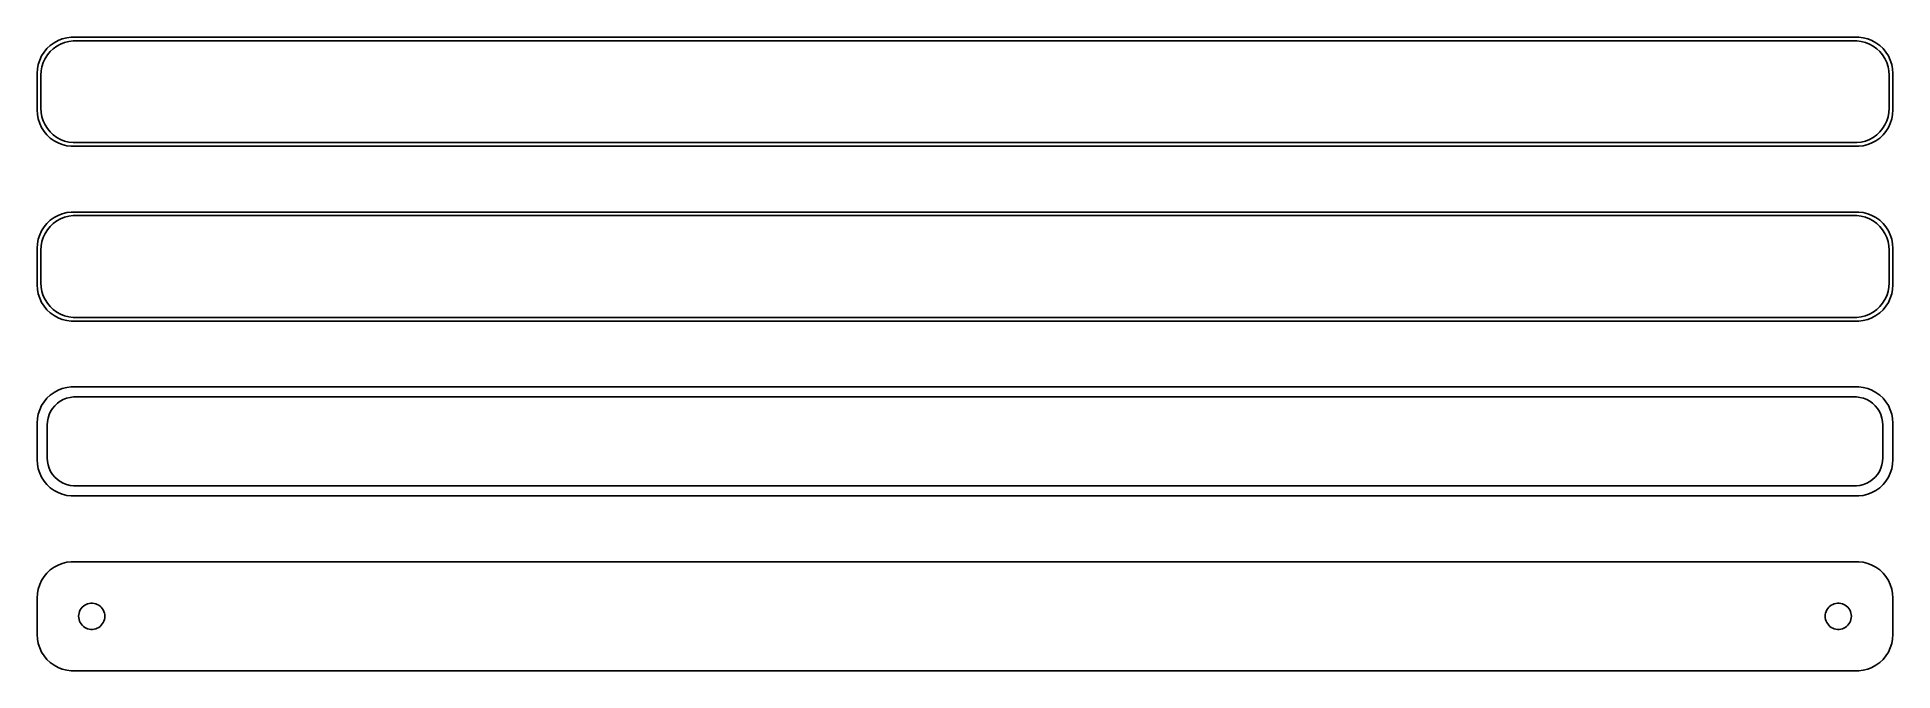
# Model space of a CAD drawing. Header units: metres. Extents: x -128 to 128, y 65 to 151.
import ezdxf

# ---------------------------------------------------------------- set-up
doc = ezdxf.new("R2010")
doc.units = ezdxf.units.M

msp = doc.modelspace()

# ---------------------------------------------------------------- linework, layer by layer
for p, q in [((-125.179, 150.722), (-125.687, 150.353)), ((-124.629, 151.024), (-125.179, 150.722)), ((-124.795, 150.261), (-124.272, 150.548)), ((-124.045, 151.255), (-124.629, 151.024)), ((-124.272, 150.548), (-123.718, 150.768)), ((-123.437, 151.411), (-124.045, 151.255)), ((-123.718, 150.768), (-123.14, 150.916)), ((-122.814, 151.49), (-123.437, 151.411)), ((-123.14, 150.916), (-122.548, 150.991)), ((122.814, 151.49), (-122.814, 151.49)), ((-122.548, 150.991), (122.548, 150.991)), ((122.548, 150.991), (123.14, 150.916)), ((123.437, 151.411), (122.814, 151.49)), ((123.14, 150.916), (123.718, 150.768)), ((124.045, 151.255), (123.437, 151.411)), ((123.718, 150.768), (124.272, 150.548)), ((124.629, 151.024), (124.045, 151.255)), ((124.272, 150.548), (124.795, 150.261)), ((125.179, 150.722), (124.629, 151.024)), ((125.687, 150.353), (125.179, 150.722)), ((-127.149, 148.341), (-127.343, 147.743)), ((-126.882, 148.909), (-127.149, 148.341)), ((-126.545, 149.439), (-126.882, 148.909)), ((-126.851, 147.431), (-126.666, 147.999)), ((-126.666, 147.999), (-126.412, 148.538)), ((-126.145, 149.923), (-126.545, 149.439)), ((-126.412, 148.538), (-126.093, 149.042)), ((-125.687, 150.353), (-126.145, 149.923)), ((-126.093, 149.042), (-125.713, 149.502)), ((-125.713, 149.502), (-125.278, 149.91)), ((-125.278, 149.91), (-124.795, 150.261)), ((124.795, 150.261), (125.278, 149.91)), ((125.278, 149.91), (125.713, 149.502)), ((126.145, 149.923), (125.687, 150.353)), ((125.713, 149.502), (126.093, 149.042)), ((126.093, 149.042), (126.412, 148.538)), ((126.545, 149.439), (126.145, 149.923)), ((126.412, 148.538), (126.666, 147.999)), ((126.882, 148.909), (126.545, 149.439)), ((126.666, 147.999), (126.851, 147.431)), ((127.149, 148.341), (126.882, 148.909)), ((127.343, 147.743), (127.149, 148.341)), ((-127.461, 147.127), (-127.5, 146.5)), ((-127.5, 146.5), (-127.5, 141.5)), ((-127.343, 147.743), (-127.461, 147.127)), ((-127, 146.25), (-126.963, 146.845)), ((-127, 141.75), (-127, 146.25)), ((-126.963, 146.845), (-126.851, 147.431)), ((126.851, 147.431), (126.963, 146.845)), ((126.963, 146.845), (127, 146.25)), ((127, 146.25), (127, 141.75)), ((127.461, 147.127), (127.343, 147.743)), ((127.5, 146.5), (127.461, 147.127)), ((127.5, 141.5), (127.5, 146.5)), ((-127.5, 141.5), (-127.461, 140.873)), ((-127.461, 140.873), (-127.343, 140.257)), ((-127.343, 140.257), (-127.149, 139.659)), ((-126.963, 141.155), (-127, 141.75)), ((-126.851, 140.569), (-126.963, 141.155)), ((-126.666, 140.001), (-126.851, 140.569)), ((126.851, 140.569), (126.666, 140.001)), ((126.963, 141.155), (126.851, 140.569)), ((127, 141.75), (126.963, 141.155)), ((127.149, 139.659), (127.343, 140.257)), ((127.343, 140.257), (127.461, 140.873)), ((127.461, 140.873), (127.5, 141.5)), ((-127.149, 139.659), (-126.882, 139.091)), ((-126.882, 139.091), (-126.545, 138.561)), ((-126.412, 139.462), (-126.666, 140.001)), ((-126.545, 138.561), (-126.145, 138.077)), ((-126.093, 138.958), (-126.412, 139.462)), ((-126.145, 138.077), (-125.687, 137.647)), ((-125.713, 138.498), (-126.093, 138.958)), ((-125.278, 138.09), (-125.713, 138.498)), ((-124.795, 137.739), (-125.278, 138.09)), ((-124.272, 137.452), (-124.795, 137.739)), ((124.795, 137.739), (124.272, 137.452)), ((125.278, 138.09), (124.795, 137.739)), ((125.713, 138.498), (125.278, 138.09)), ((125.687, 137.647), (126.145, 138.077)), ((126.093, 138.958), (125.713, 138.498)), ((126.412, 139.462), (126.093, 138.958)), ((126.145, 138.077), (126.545, 138.561)), ((126.666, 140.001), (126.412, 139.462)), ((126.545, 138.561), (126.882, 139.091)), ((126.882, 139.091), (127.149, 139.659)), ((-125.687, 137.647), (-125.179, 137.278)), ((-125.179, 137.278), (-124.629, 136.976)), ((-124.629, 136.976), (-124.045, 136.745)), ((-123.718, 137.232), (-124.272, 137.452)), ((-124.045, 136.745), (-123.437, 136.589)), ((-123.14, 137.084), (-123.718, 137.232)), ((-123.437, 136.589), (-122.814, 136.51)), ((-122.548, 137.009), (-123.14, 137.084)), ((-122.814, 136.51), (122.814, 136.51)), ((122.548, 137.009), (-122.548, 137.009)), ((123.14, 137.084), (122.548, 137.009)), ((122.814, 136.51), (123.437, 136.589)), ((123.718, 137.232), (123.14, 137.084)), ((123.437, 136.589), (124.045, 136.745)), ((124.272, 137.452), (123.718, 137.232)), ((124.045, 136.745), (124.629, 136.976)), ((124.629, 136.976), (125.179, 137.278)), ((125.179, 137.278), (125.687, 137.647)), ((-126.545, 125.439), (-126.882, 124.909)), ((-126.145, 125.923), (-126.545, 125.439)), ((-126.412, 124.538), (-126.093, 125.042)), ((-125.687, 126.353), (-126.145, 125.923)), ((-126.093, 125.042), (-125.713, 125.502)), ((-125.713, 125.502), (-125.278, 125.91)), ((-125.179, 126.722), (-125.687, 126.353)), ((-125.278, 125.91), (-124.795, 126.261)), ((-124.629, 127.024), (-125.179, 126.722)), ((-124.795, 126.261), (-124.272, 126.548)), ((-124.045, 127.255), (-124.629, 127.024)), ((-124.272, 126.548), (-123.718, 126.768)), ((-123.437, 127.411), (-124.045, 127.255)), ((-123.718, 126.768), (-123.14, 126.916)), ((-122.814, 127.49), (-123.437, 127.411)), ((-123.14, 126.916), (-122.548, 126.991)), ((122.814, 127.49), (-122.814, 127.49)), ((-122.548, 126.991), (122.548, 126.991)), ((122.548, 126.991), (123.14, 126.916)), ((123.437, 127.411), (122.814, 127.49)), ((123.14, 126.916), (123.718, 126.768)), ((124.045, 127.255), (123.437, 127.411)), ((123.718, 126.768), (124.272, 126.548)), ((124.629, 127.024), (124.045, 127.255)), ((124.272, 126.548), (124.795, 126.261)), ((125.179, 126.722), (124.629, 127.024)), ((124.795, 126.261), (125.278, 125.91)), ((125.687, 126.353), (125.179, 126.722)), ((125.278, 125.91), (125.713, 125.502)), ((126.145, 125.923), (125.687, 126.353)), ((125.713, 125.502), (126.093, 125.042)), ((126.093, 125.042), (126.412, 124.538)), ((126.545, 125.439), (126.145, 125.923)), ((126.882, 124.909), (126.545, 125.439)), ((-127.461, 123.127), (-127.5, 122.5)), ((-127.5, 122.5), (-127.5, 117.5)), ((-127.343, 123.743), (-127.461, 123.127)), ((-127.149, 124.341), (-127.343, 123.743)), ((-126.882, 124.909), (-127.149, 124.341)), ((-127, 122.25), (-126.963, 122.845)), ((-126.963, 122.845), (-126.851, 123.431)), ((-126.851, 123.431), (-126.666, 123.999)), ((-126.666, 123.999), (-126.412, 124.538)), ((126.412, 124.538), (126.666, 123.999)), ((126.666, 123.999), (126.851, 123.431)), ((126.851, 123.431), (126.963, 122.845)), ((127.149, 124.341), (126.882, 124.909)), ((126.963, 122.845), (127, 122.25)), ((127.343, 123.743), (127.149, 124.341)), ((127.461, 123.127), (127.343, 123.743)), ((127.5, 122.5), (127.461, 123.127)), ((127.5, 117.5), (127.5, 122.5)), ((-127, 117.75), (-127, 122.25)), ((127, 122.25), (127, 117.75)), ((-127.5, 117.5), (-127.461, 116.873)), ((-126.963, 117.155), (-127, 117.75)), ((127, 117.75), (126.963, 117.155)), ((127.461, 116.873), (127.5, 117.5)), ((-127.461, 116.873), (-127.343, 116.257)), ((-127.343, 116.257), (-127.149, 115.659)), ((-127.149, 115.659), (-126.882, 115.091)), ((-126.851, 116.569), (-126.963, 117.155)), ((-126.882, 115.091), (-126.545, 114.561)), ((-126.666, 116.001), (-126.851, 116.569)), ((-126.412, 115.462), (-126.666, 116.001)), ((-126.093, 114.958), (-126.412, 115.462)), ((-125.713, 114.498), (-126.093, 114.958)), ((126.093, 114.958), (125.713, 114.498)), ((126.412, 115.462), (126.093, 114.958)), ((126.666, 116.001), (126.412, 115.462)), ((126.545, 114.561), (126.882, 115.091)), ((126.851, 116.569), (126.666, 116.001)), ((126.963, 117.155), (126.851, 116.569)), ((126.882, 115.091), (127.149, 115.659)), ((127.149, 115.659), (127.343, 116.257)), ((127.343, 116.257), (127.461, 116.873)), ((-126.545, 114.561), (-126.145, 114.077)), ((-126.145, 114.077), (-125.687, 113.647)), ((-125.278, 114.09), (-125.713, 114.498)), ((-125.687, 113.647), (-125.179, 113.278)), ((-124.795, 113.739), (-125.278, 114.09)), ((-125.179, 113.278), (-124.629, 112.976)), ((-124.272, 113.452), (-124.795, 113.739)), ((-124.629, 112.976), (-124.045, 112.745)), ((-123.718, 113.232), (-124.272, 113.452)), ((-124.045, 112.745), (-123.437, 112.589)), ((-123.14, 113.084), (-123.718, 113.232)), ((-123.437, 112.589), (-122.814, 112.51)), ((-122.548, 113.009), (-123.14, 113.084)), ((-122.814, 112.51), (122.814, 112.51)), ((122.548, 113.009), (-122.548, 113.009)), ((123.14, 113.084), (122.548, 113.009)), ((122.814, 112.51), (123.437, 112.589)), ((123.718, 113.232), (123.14, 113.084)), ((123.437, 112.589), (124.045, 112.745)), ((124.272, 113.452), (123.718, 113.232)), ((124.045, 112.745), (124.629, 112.976)), ((124.795, 113.739), (124.272, 113.452)), ((124.629, 112.976), (125.179, 113.278)), ((125.278, 114.09), (124.795, 113.739)), ((125.179, 113.278), (125.687, 113.647)), ((125.713, 114.498), (125.278, 114.09)), ((125.687, 113.647), (126.145, 114.077)), ((126.145, 114.077), (126.545, 114.561)), ((-125.687, 102.353), (-126.145, 101.923)), ((-125.179, 102.722), (-125.687, 102.353)), ((-124.629, 103.024), (-125.179, 102.722)), ((-124.045, 103.255), (-124.629, 103.024)), ((-123.437, 103.411), (-124.045, 103.255)), ((-123.446, 101.93), (-122.975, 102.051)), ((-122.814, 103.49), (-123.437, 103.411)), ((-122.975, 102.051), (-122.493, 102.112)), ((122.814, 103.49), (-122.814, 103.49)), ((-122.493, 102.112), (122.493, 102.112)), ((122.493, 102.112), (122.975, 102.051)), ((123.437, 103.411), (122.814, 103.49)), ((122.975, 102.051), (123.446, 101.93)), ((124.045, 103.255), (123.437, 103.411)), ((124.629, 103.024), (124.045, 103.255)), ((125.179, 102.722), (124.629, 103.024)), ((125.687, 102.353), (125.179, 102.722)), ((126.145, 101.923), (125.687, 102.353)), ((-127.343, 99.7434), (-127.461, 99.1267)), ((-127.149, 100.341), (-127.343, 99.7434)), ((-126.882, 100.909), (-127.149, 100.341)), ((-126.545, 101.439), (-126.882, 100.909)), ((-126.145, 101.923), (-126.545, 101.439)), ((-125.998, 99.2123), (-125.848, 99.6744)), ((-125.848, 99.6744), (-125.641, 100.114)), ((-125.641, 100.114), (-125.38, 100.524)), ((-125.38, 100.524), (-125.071, 100.899)), ((-125.071, 100.899), (-124.716, 101.231)), ((-124.716, 101.231), (-124.323, 101.517)), ((-124.323, 101.517), (-123.898, 101.751)), ((-123.898, 101.751), (-123.446, 101.93)), ((123.446, 101.93), (123.898, 101.751)), ((123.898, 101.751), (124.323, 101.517)), ((124.323, 101.517), (124.716, 101.231)), ((124.716, 101.231), (125.071, 100.899)), ((125.071, 100.899), (125.38, 100.524)), ((125.38, 100.524), (125.641, 100.114)), ((125.641, 100.114), (125.848, 99.6744)), ((125.848, 99.6744), (125.998, 99.2123)), ((126.545, 101.439), (126.145, 101.923)), ((126.882, 100.909), (126.545, 101.439)), ((127.149, 100.341), (126.882, 100.909)), ((127.343, 99.7434), (127.149, 100.341)), ((127.461, 99.1267), (127.343, 99.7434)), ((-127.461, 99.1267), (-127.5, 98.5)), ((-127.5, 98.5), (-127.5, 93.5)), ((-126.119, 98.25), (-126.089, 98.735)), ((-126.119, 93.75), (-126.119, 98.25)), ((-126.089, 98.735), (-125.998, 99.2123)), ((125.998, 99.2123), (126.089, 98.735)), ((126.089, 98.735), (126.119, 98.25)), ((126.119, 98.25), (126.119, 93.75)), ((127.5, 98.5), (127.461, 99.1267)), ((127.5, 93.5), (127.5, 98.5)), ((-127.5, 93.5), (-127.461, 92.8733)), ((-127.461, 92.8733), (-127.343, 92.2566)), ((-127.343, 92.2566), (-127.149, 91.6594)), ((-126.089, 93.265), (-126.119, 93.75)), ((-125.998, 92.7877), (-126.089, 93.265)), ((-125.848, 92.3256), (-125.998, 92.7877)), ((-125.641, 91.8859), (-125.848, 92.3256)), ((-125.38, 91.4756), (-125.641, 91.8859)), ((125.641, 91.8859), (125.38, 91.4756)), ((125.848, 92.3256), (125.641, 91.8859)), ((125.998, 92.7877), (125.848, 92.3256)), ((126.089, 93.265), (125.998, 92.7877)), ((126.119, 93.75), (126.089, 93.265)), ((127.149, 91.6594), (127.343, 92.2566)), ((127.343, 92.2566), (127.461, 92.8733)), ((127.461, 92.8733), (127.5, 93.5)), ((-127.149, 91.6594), (-126.882, 91.0912)), ((-126.882, 91.0912), (-126.545, 90.5611)), ((-126.545, 90.5611), (-126.145, 90.0773)), ((-126.145, 90.0773), (-125.687, 89.6474)), ((-125.687, 89.6474), (-125.179, 89.2784)), ((-125.071, 91.1012), (-125.38, 91.4756)), ((-125.179, 89.2784), (-124.629, 88.9759)), ((-124.716, 90.7685), (-125.071, 91.1012)), ((-124.323, 90.4829), (-124.716, 90.7685)), ((-123.898, 90.2488), (-124.323, 90.4829)), ((-123.446, 90.0699), (-123.898, 90.2488)), ((-122.975, 89.9491), (-123.446, 90.0699)), ((-122.493, 89.8882), (-122.975, 89.9491)), ((122.493, 89.8882), (-122.493, 89.8882)), ((122.975, 89.9491), (122.493, 89.8882)), ((123.446, 90.0699), (122.975, 89.9491)), ((123.898, 90.2488), (123.446, 90.0699)), ((124.323, 90.4829), (123.898, 90.2488)), ((124.716, 90.7685), (124.323, 90.4829)), ((124.629, 88.9759), (125.179, 89.2784)), ((125.071, 91.1012), (124.716, 90.7685)), ((125.38, 91.4756), (125.071, 91.1012)), ((125.179, 89.2784), (125.687, 89.6474)), ((125.687, 89.6474), (126.145, 90.0773)), ((126.145, 90.0773), (126.545, 90.5611)), ((126.545, 90.5611), (126.882, 91.0912)), ((126.882, 91.0912), (127.149, 91.6594)), ((-124.629, 88.9759), (-124.045, 88.7447)), ((-124.045, 88.7447), (-123.437, 88.5886)), ((-123.437, 88.5886), (-122.814, 88.5099)), ((-122.814, 88.5099), (122.814, 88.5099)), ((122.814, 88.5099), (123.437, 88.5886)), ((123.437, 88.5886), (124.045, 88.7447)), ((124.045, 88.7447), (124.629, 88.9759)), ((-124.045, 79.2553), (-124.629, 79.0241)), ((-123.437, 79.4114), (-124.045, 79.2553)), ((-122.814, 79.4901), (-123.437, 79.4114)), ((122.814, 79.4901), (-122.814, 79.4901)), ((123.437, 79.4114), (122.814, 79.4901)), ((124.045, 79.2553), (123.437, 79.4114)), ((124.629, 79.0241), (124.045, 79.2553)), ((-126.882, 76.9088), (-127.149, 76.3406)), ((-126.545, 77.4389), (-126.882, 76.9088)), ((-126.145, 77.9227), (-126.545, 77.4389)), ((-125.687, 78.3526), (-126.145, 77.9227)), ((-125.179, 78.7216), (-125.687, 78.3526)), ((-124.629, 79.0241), (-125.179, 78.7216)), ((125.179, 78.7216), (124.629, 79.0241)), ((125.687, 78.3526), (125.179, 78.7216)), ((126.145, 77.9227), (125.687, 78.3526)), ((126.545, 77.4389), (126.145, 77.9227)), ((126.882, 76.9088), (126.545, 77.4389)), ((127.149, 76.3406), (126.882, 76.9088)), ((-127.461, 75.1267), (-127.5, 74.5)), ((-127.5, 74.5), (-127.5, 69.5)), ((-127.343, 75.7434), (-127.461, 75.1267)), ((-127.149, 76.3406), (-127.343, 75.7434)), ((127.343, 75.7434), (127.149, 76.3406)), ((127.461, 75.1267), (127.343, 75.7434)), ((127.5, 74.5), (127.461, 75.1267)), ((127.5, 69.5), (127.5, 74.5)), ((-121.8, 72), (-121.786, 72.2256)), ((-121.786, 71.7744), (-121.8, 72)), ((-121.786, 72.2256), (-121.743, 72.4476)), ((-121.743, 71.5524), (-121.786, 71.7744)), ((-121.743, 72.4476), (-121.674, 72.6626)), ((-121.674, 71.3374), (-121.743, 71.5524)), ((-121.674, 72.6626), (-121.577, 72.8671)), ((-121.577, 72.8671), (-121.456, 73.058)), ((-121.456, 73.058), (-121.312, 73.2322)), ((-121.312, 73.2322), (-121.147, 73.3869)), ((-121.147, 73.3869), (-120.964, 73.5198)), ((-120.964, 73.5198), (-120.766, 73.6287)), ((-120.766, 73.6287), (-120.556, 73.7119)), ((-120.556, 73.7119), (-120.337, 73.7681)), ((-120.337, 73.7681), (-120.113, 73.7964)), ((-120.113, 73.7964), (-119.887, 73.7964)), ((-119.887, 73.7964), (-119.663, 73.7681)), ((-119.663, 73.7681), (-119.444, 73.7119)), ((-119.444, 73.7119), (-119.234, 73.6287)), ((-119.234, 73.6287), (-119.036, 73.5198)), ((-119.036, 73.5198), (-118.853, 73.3869)), ((-118.853, 73.3869), (-118.688, 73.2322)), ((-118.688, 73.2322), (-118.544, 73.058)), ((-118.544, 73.058), (-118.423, 72.8671)), ((-118.423, 72.8671), (-118.326, 72.6626)), ((-118.326, 72.6626), (-118.257, 72.4476)), ((-118.257, 71.5524), (-118.326, 71.3374)), ((-118.257, 72.4476), (-118.214, 72.2256)), ((-118.214, 71.7744), (-118.257, 71.5524)), ((-118.214, 72.2256), (-118.2, 72)), ((-118.2, 72), (-118.214, 71.7744)), ((118.2, 72), (118.214, 72.2256)), ((118.214, 71.7744), (118.2, 72)), ((118.214, 72.2256), (118.257, 72.4476)), ((118.257, 71.5524), (118.214, 71.7744)), ((118.257, 72.4476), (118.326, 72.6626)), ((118.326, 71.3374), (118.257, 71.5524)), ((118.326, 72.6626), (118.423, 72.8671)), ((118.423, 72.8671), (118.544, 73.058)), ((118.544, 73.058), (118.688, 73.2322)), ((118.688, 73.2322), (118.853, 73.3869)), ((118.853, 73.3869), (119.036, 73.5198)), ((119.036, 73.5198), (119.234, 73.6287)), ((119.234, 73.6287), (119.444, 73.7119)), ((119.444, 73.7119), (119.663, 73.7681)), ((119.663, 73.7681), (119.887, 73.7964)), ((119.887, 73.7964), (120.113, 73.7964)), ((120.113, 73.7964), (120.337, 73.7681)), ((120.337, 73.7681), (120.556, 73.7119)), ((120.556, 73.7119), (120.766, 73.6287)), ((120.766, 73.6287), (120.964, 73.5198)), ((120.964, 73.5198), (121.147, 73.3869)), ((121.147, 73.3869), (121.312, 73.2322)), ((121.312, 73.2322), (121.456, 73.058)), ((121.456, 73.058), (121.577, 72.8671)), ((121.577, 72.8671), (121.674, 72.6626)), ((121.674, 72.6626), (121.743, 72.4476)), ((121.743, 71.5524), (121.674, 71.3374)), ((121.743, 72.4476), (121.786, 72.2256)), ((121.786, 71.7744), (121.743, 71.5524)), ((121.786, 72.2256), (121.8, 72)), ((121.8, 72), (121.786, 71.7744)), ((-127.5, 69.5), (-127.461, 68.8733)), ((-127.461, 68.8733), (-127.343, 68.2566)), ((-121.577, 71.1329), (-121.674, 71.3374)), ((-121.456, 70.942), (-121.577, 71.1329)), ((-121.312, 70.7678), (-121.456, 70.942)), ((-121.147, 70.6131), (-121.312, 70.7678)), ((-120.964, 70.4802), (-121.147, 70.6131)), ((-120.766, 70.3713), (-120.964, 70.4802)), ((-120.556, 70.2881), (-120.766, 70.3713)), ((-120.337, 70.2319), (-120.556, 70.2881)), ((-120.113, 70.2036), (-120.337, 70.2319)), ((-119.887, 70.2036), (-120.113, 70.2036)), ((-119.663, 70.2319), (-119.887, 70.2036)), ((-119.444, 70.2881), (-119.663, 70.2319)), ((-119.234, 70.3713), (-119.444, 70.2881)), ((-119.036, 70.4802), (-119.234, 70.3713)), ((-118.853, 70.6131), (-119.036, 70.4802)), ((-118.688, 70.7678), (-118.853, 70.6131)), ((-118.544, 70.942), (-118.688, 70.7678)), ((-118.423, 71.1329), (-118.544, 70.942)), ((-118.326, 71.3374), (-118.423, 71.1329)), ((118.423, 71.1329), (118.326, 71.3374)), ((118.544, 70.942), (118.423, 71.1329)), ((118.688, 70.7678), (118.544, 70.942)), ((118.853, 70.6131), (118.688, 70.7678)), ((119.036, 70.4802), (118.853, 70.6131)), ((119.234, 70.3713), (119.036, 70.4802)), ((119.444, 70.2881), (119.234, 70.3713)), ((119.663, 70.2319), (119.444, 70.2881)), ((119.887, 70.2036), (119.663, 70.2319)), ((120.113, 70.2036), (119.887, 70.2036)), ((120.337, 70.2319), (120.113, 70.2036)), ((120.556, 70.2881), (120.337, 70.2319)), ((120.766, 70.3713), (120.556, 70.2881)), ((120.964, 70.4802), (120.766, 70.3713)), ((121.147, 70.6131), (120.964, 70.4802)), ((121.312, 70.7678), (121.147, 70.6131)), ((121.456, 70.942), (121.312, 70.7678)), ((121.577, 71.1329), (121.456, 70.942)), ((121.674, 71.3374), (121.577, 71.1329)), ((127.343, 68.2566), (127.461, 68.8733)), ((127.461, 68.8733), (127.5, 69.5)), ((-127.343, 68.2566), (-127.149, 67.6594)), ((-127.149, 67.6594), (-126.882, 67.0912)), ((-126.882, 67.0912), (-126.545, 66.5611)), ((-126.545, 66.5611), (-126.145, 66.0773)), ((126.145, 66.0773), (126.545, 66.5611)), ((126.545, 66.5611), (126.882, 67.0912)), ((126.882, 67.0912), (127.149, 67.6594)), ((127.149, 67.6594), (127.343, 68.2566)), ((-126.145, 66.0773), (-125.687, 65.6474)), ((-125.687, 65.6474), (-125.179, 65.2784)), ((-125.179, 65.2784), (-124.629, 64.9759)), ((-124.629, 64.9759), (-124.045, 64.7447)), ((-124.045, 64.7447), (-123.437, 64.5886)), ((-123.437, 64.5886), (-122.814, 64.5099)), ((-122.814, 64.5099), (122.814, 64.5099)), ((122.814, 64.5099), (123.437, 64.5886)), ((123.437, 64.5886), (124.045, 64.7447)), ((124.045, 64.7447), (124.629, 64.9759)), ((124.629, 64.9759), (125.179, 65.2784)), ((125.179, 65.2784), (125.687, 65.6474)), ((125.687, 65.6474), (126.145, 66.0773))]:
    msp.add_line(p, q)

doc.saveas('drawing.dxf')
